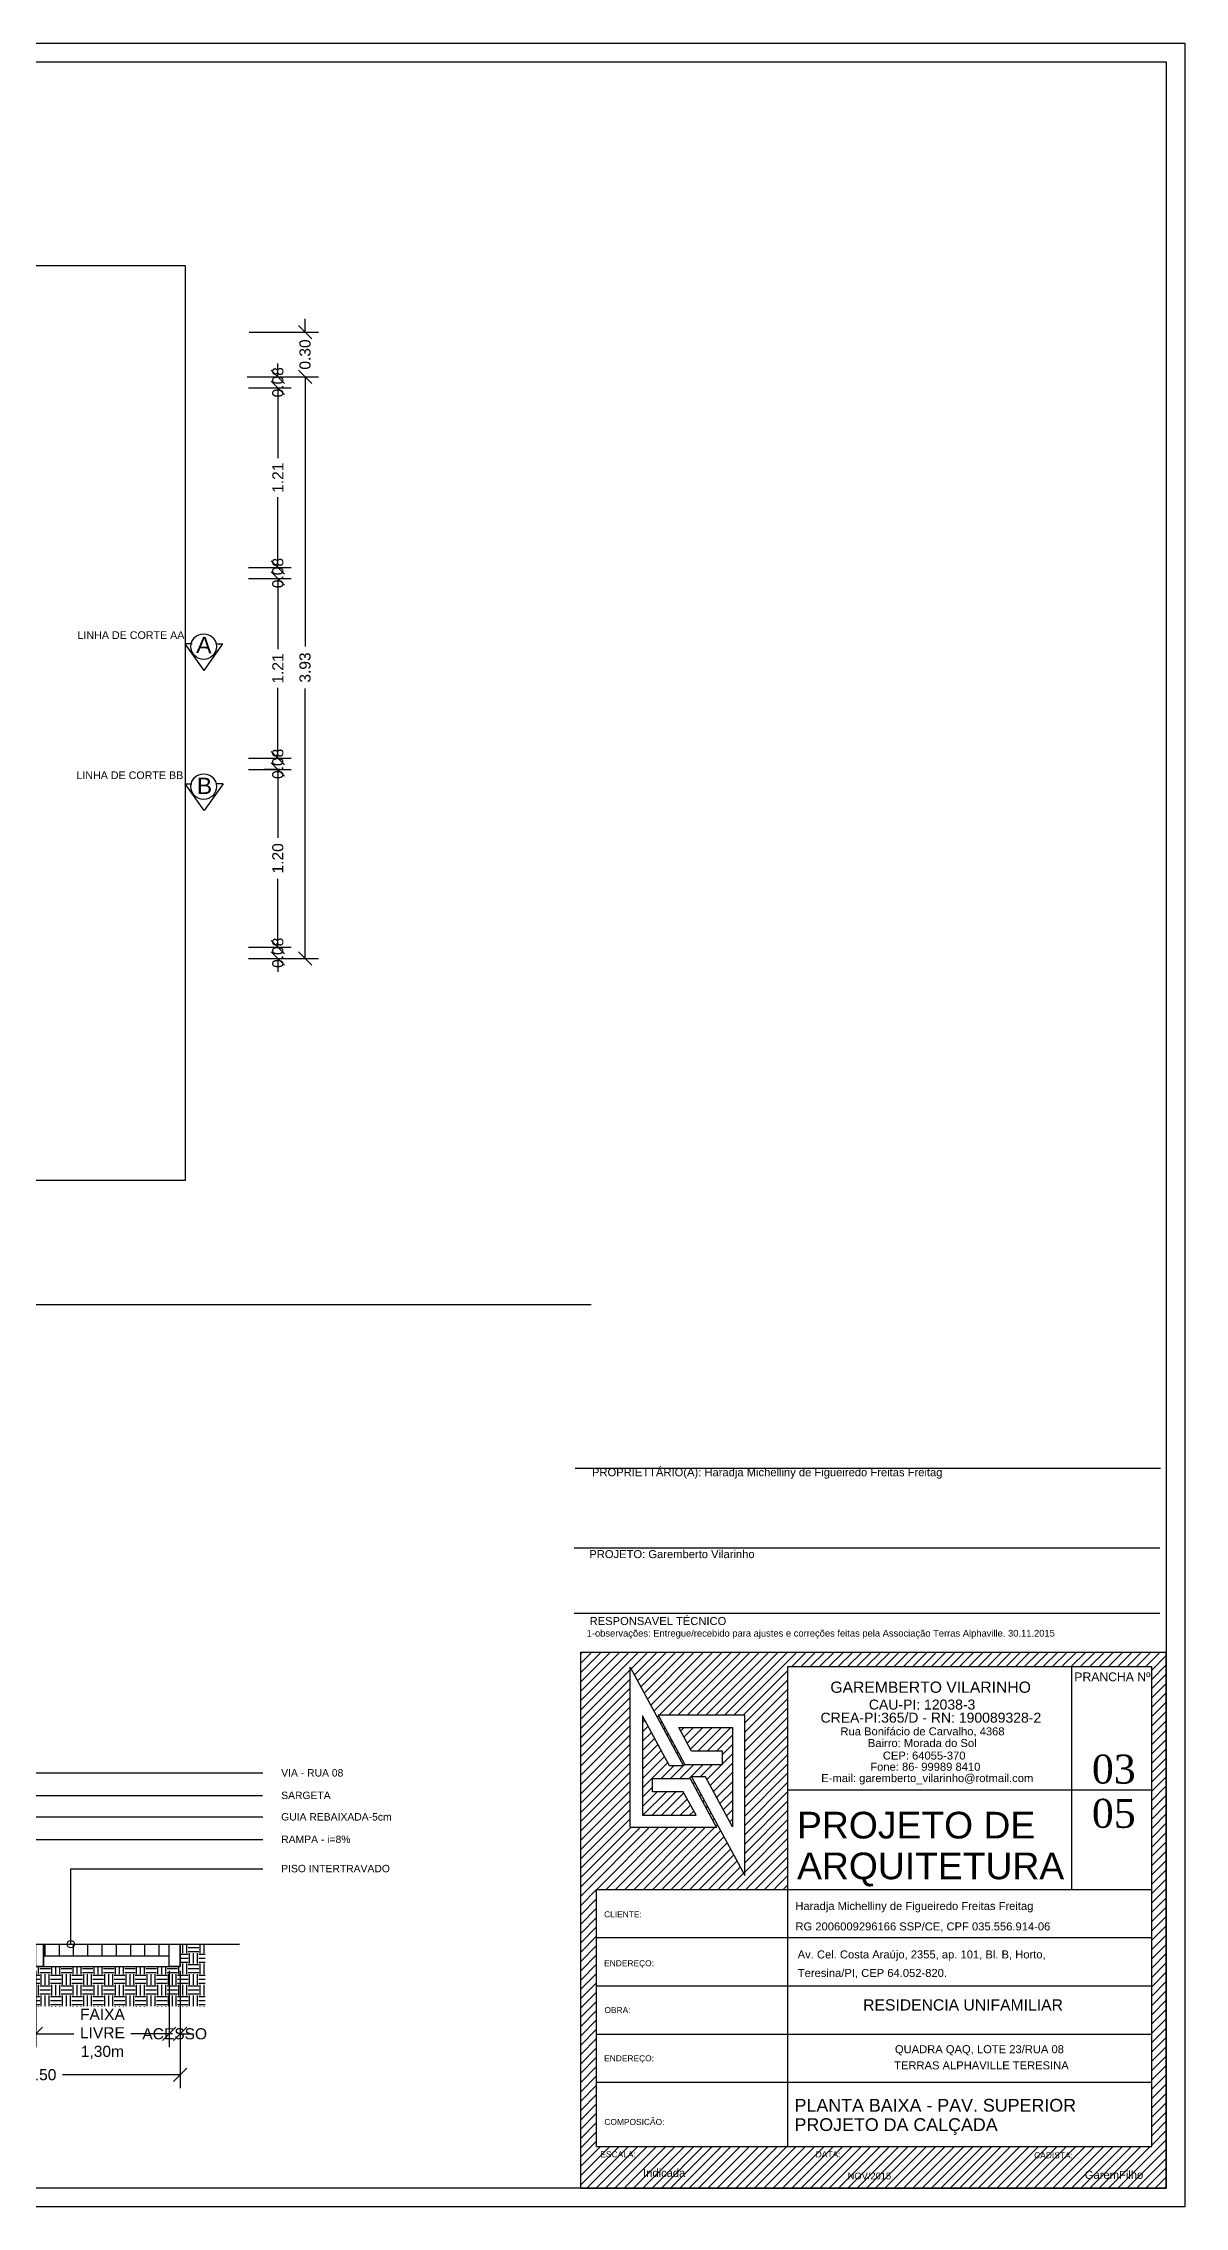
# Model space of a CAD drawing. Header units: millimetres. Extents: x 2182 to 2335, y 1488 to 1614.
# Drawn here: x 2208.06 to 2223.46, y 1491.65 to 1520.85 of the extents above; entities that cross this region are included whole.
import ezdxf
from ezdxf import colors
from ezdxf.entities.mleader import LeaderData, LeaderLine
from ezdxf.math import Vec2, Vec3

# ---------------------------------------------------------------- set-up
doc = ezdxf.new("R2010")
doc.units = ezdxf.units.MM
for name, color, linetype in [('14-PRANCHA', 7, 'Continuous'), ('contraventamentos', 7, 'Continuous'), ('default', 7, 'Continuous'), ('FACHADA', 7, 'Continuous'), ('TEXTOS', 7, 'Continuous')]:
    doc.layers.add(name, color=color, linetype=linetype)
doc.styles.add('Anotativo', font='arial.ttf')
doc.styles.add('Arial', font='arial.ttf')
doc.styles.add('Arial1', font='arial.ttf')
doc.styles.get("Standard").update_dxf_attribs({"font": 'arial.ttf'})
doc.styles.add('Swis721 Lt BT', font='swissl.ttf')
doc.styles.add('Times New Roman', font='times.ttf')
doc.dimstyles.new('1.50', dxfattribs={"dimtxt": 0.15, "dimasz": 0.18, "dimexe": 0.18, "dimexo": 0.0625, "dimgap": 0.09, "dimtad": 0, "dimlfac": 0.5, "dimzin": 0, "dimdsep": 46, "dimtxsty": 'Anotativo', "dimblk": 'ARCHTICK', "dimcen": 0.09, "dimclrd": 1, "dimclre": 7, "dimadec": 0, "dimazin": 0, "dimtfac": 1, "dimtix": 1, "dimtofl": 0, "dimtmove": 0, "dimatfit": 3, "dimfxl": 1, "dimtolj": 1, "dimtzin": 0, "dimarcsym": 0})

# ---------------------------------------------------------------- blocks, each defined once
blk = doc.blocks.new('_ArchTick')
at = {"layer": 'contraventamentos'}
blk.add_line((-0.5, -0.5), (0.5, 0.5), dxfattribs=at)
blk = doc.blocks.new('*D531')
at = {"color": 7, "linetype": 'Continuous', "lineweight": -2, "transparency": 16777216}
for p, q in [((2210.861, 1513.777), (2211.407, 1513.777)), ((2210.83, 1513.627), (2211.407, 1513.627))]:
    blk.add_line(p, q, dxfattribs=at)
at = {"color": 1, "linetype": 'Continuous', "lineweight": -2, "transparency": 16777216}
for p, q in [((2211.227, 1513.777), (2211.227, 1513.957)), ((2211.227, 1513.627), (2211.227, 1513.447))]:
    blk.add_line(p, q, dxfattribs=at)
at = {"layer": 'Defpoints', "color": 0, "linetype": 'Continuous', "transparency": 16777216}
for p in [(2210.799, 1513.777), (2210.768, 1513.627), (2211.227, 1513.627)]:
    blk.add_point(p, dxfattribs=at)
at = {"color": 1, "linetype": 'Continuous', "lineweight": -2, "transparency": 16777216, "xscale": 0.18, "yscale": 0.18, "zscale": 0.18}
for p, rotation in [((2211.227, 1513.777), 270), ((2211.227, 1513.627), 90)]:
    blk.add_blockref('_ArchTick', p, dxfattribs=dict(at, rotation=rotation))
at = {"color": 0, "linetype": 'Continuous', "transparency": 16777216, "insert": (2211.227, 1513.702), "char_height": 0.15, "attachment_point": 5, "rotation": 90, "style": 'Anotativo'}
blk.add_mtext('\\A1;0.08', dxfattribs=at)
blk = doc.blocks.new('*D534')
at = {"color": 1, "linetype": 'Continuous', "lineweight": -2, "transparency": 16777216}
for p, q in [((2211.227, 1516.352), (2211.227, 1516.532)), ((2211.227, 1516.202), (2211.227, 1516.022))]:
    blk.add_line(p, q, dxfattribs=at)
at = {"color": 7, "linetype": 'Continuous', "lineweight": -2, "transparency": 16777216}
for p, q in [((2210.83, 1516.352), (2211.407, 1516.352)), ((2210.83, 1516.202), (2211.407, 1516.202))]:
    blk.add_line(p, q, dxfattribs=at)
at = {"layer": 'Defpoints', "color": 0, "linetype": 'Continuous', "transparency": 16777216}
for p in [(2210.768, 1516.352), (2210.768, 1516.202), (2211.227, 1516.202)]:
    blk.add_point(p, dxfattribs=at)
at = {"color": 1, "linetype": 'Continuous', "lineweight": -2, "transparency": 16777216, "xscale": 0.18, "yscale": 0.18, "zscale": 0.18}
for p, rotation in [((2211.227, 1516.352), 270), ((2211.227, 1516.202), 90)]:
    blk.add_blockref('_ArchTick', p, dxfattribs=dict(at, rotation=rotation))
at = {"color": 0, "linetype": 'Continuous', "transparency": 16777216, "insert": (2211.227, 1516.277), "char_height": 0.15, "attachment_point": 5, "rotation": 90, "style": 'Anotativo'}
blk.add_mtext('\\A1;0.08', dxfattribs=at)
blk = doc.blocks.new('*D535')
at = {"color": 7, "linetype": 'Continuous', "lineweight": -2, "transparency": 16777216}
for p, q in [((2210.83, 1516.202), (2211.407, 1516.202)), ((2210.83, 1513.777), (2211.407, 1513.777))]:
    blk.add_line(p, q, dxfattribs=at)
at = {"color": 1, "linetype": 'Continuous', "lineweight": -2, "transparency": 16777216}
for p, q in [((2211.227, 1516.202), (2211.227, 1515.252)), ((2211.227, 1513.777), (2211.227, 1514.726))]:
    blk.add_line(p, q, dxfattribs=at)
at = {"layer": 'Defpoints', "color": 0, "linetype": 'Continuous', "transparency": 16777216}
for p in [(2210.768, 1516.202), (2210.768, 1513.777), (2211.227, 1513.777)]:
    blk.add_point(p, dxfattribs=at)
at = {"color": 1, "linetype": 'Continuous', "lineweight": -2, "transparency": 16777216, "xscale": 0.18, "yscale": 0.18, "zscale": 0.18}
for p, rotation in [((2211.227, 1516.202), 90), ((2211.227, 1513.777), 270)]:
    blk.add_blockref('_ArchTick', p, dxfattribs=dict(at, rotation=rotation))
at = {"color": 0, "linetype": 'Continuous', "transparency": 16777216, "insert": (2211.227, 1514.989), "char_height": 0.15, "attachment_point": 5, "rotation": 90, "style": 'Anotativo'}
blk.add_mtext('\\A1;1.21', dxfattribs=at)
blk = doc.blocks.new('*D536')
at = {"color": 7, "linetype": 'Continuous', "lineweight": -2, "transparency": 16777216}
for p, q in [((2210.83, 1511.052), (2211.407, 1511.052)), ((2210.83, 1508.652), (2211.407, 1508.652))]:
    blk.add_line(p, q, dxfattribs=at)
at = {"color": 1, "linetype": 'Continuous', "lineweight": -2, "transparency": 16777216}
for p, q in [((2211.227, 1511.052), (2211.227, 1510.129)), ((2211.227, 1508.652), (2211.227, 1509.574))]:
    blk.add_line(p, q, dxfattribs=at)
at = {"layer": 'Defpoints', "color": 0, "linetype": 'Continuous', "transparency": 16777216}
for p in [(2210.768, 1511.052), (2210.768, 1508.652), (2211.227, 1508.652)]:
    blk.add_point(p, dxfattribs=at)
at = {"color": 1, "linetype": 'Continuous', "lineweight": -2, "transparency": 16777216, "xscale": 0.18, "yscale": 0.18, "zscale": 0.18}
for p, rotation in [((2211.227, 1511.052), 90), ((2211.227, 1508.652), 270)]:
    blk.add_blockref('_ArchTick', p, dxfattribs=dict(at, rotation=rotation))
at = {"color": 0, "linetype": 'Continuous', "transparency": 16777216, "insert": (2211.227, 1509.852), "char_height": 0.15, "attachment_point": 5, "rotation": 90, "style": 'Anotativo'}
blk.add_mtext('\\A1;1.20', dxfattribs=at)
blk = doc.blocks.new('*D537')
at = {"color": 7, "linetype": 'Continuous', "lineweight": -2, "transparency": 16777216}
for p, q in [((2210.83, 1511.202), (2211.407, 1511.202)), ((2211.255, 1511.052), (2211.047, 1511.052))]:
    blk.add_line(p, q, dxfattribs=at)
at = {"color": 1, "linetype": 'Continuous', "lineweight": -2, "transparency": 16777216}
for p, q in [((2211.227, 1511.202), (2211.227, 1511.382)), ((2211.227, 1511.052), (2211.227, 1510.872))]:
    blk.add_line(p, q, dxfattribs=at)
at = {"layer": 'Defpoints', "color": 0, "linetype": 'Continuous', "transparency": 16777216}
for p in [(2210.768, 1511.202), (2211.227, 1511.052), (2211.317, 1511.052)]:
    blk.add_point(p, dxfattribs=at)
at = {"color": 1, "linetype": 'Continuous', "lineweight": -2, "transparency": 16777216, "xscale": 0.18, "yscale": 0.18, "zscale": 0.18}
for p, rotation in [((2211.227, 1511.202), 270), ((2211.227, 1511.052), 90)]:
    blk.add_blockref('_ArchTick', p, dxfattribs=dict(at, rotation=rotation))
at = {"color": 0, "linetype": 'Continuous', "transparency": 16777216, "insert": (2211.227, 1511.127), "char_height": 0.15, "attachment_point": 5, "rotation": 90, "style": 'Anotativo'}
blk.add_mtext('\\A1;0.08', dxfattribs=at)
blk = doc.blocks.new('*D538')
at = {"color": 7, "linetype": 'Continuous', "lineweight": -2, "transparency": 16777216}
for p, q in [((2210.861, 1513.627), (2211.407, 1513.627)), ((2210.83, 1511.202), (2211.407, 1511.202))]:
    blk.add_line(p, q, dxfattribs=at)
at = {"color": 1, "linetype": 'Continuous', "lineweight": -2, "transparency": 16777216}
for p, q in [((2211.227, 1513.627), (2211.227, 1512.677)), ((2211.227, 1511.202), (2211.227, 1512.151))]:
    blk.add_line(p, q, dxfattribs=at)
at = {"layer": 'Defpoints', "color": 0, "linetype": 'Continuous', "transparency": 16777216}
for p in [(2210.799, 1513.627), (2210.768, 1511.202), (2211.227, 1511.202)]:
    blk.add_point(p, dxfattribs=at)
at = {"color": 1, "linetype": 'Continuous', "lineweight": -2, "transparency": 16777216, "xscale": 0.18, "yscale": 0.18, "zscale": 0.18}
for p, rotation in [((2211.227, 1513.627), 90), ((2211.227, 1511.202), 270)]:
    blk.add_blockref('_ArchTick', p, dxfattribs=dict(at, rotation=rotation))
at = {"color": 0, "linetype": 'Continuous', "transparency": 16777216, "insert": (2211.227, 1512.414), "char_height": 0.15, "attachment_point": 5, "rotation": 90, "style": 'Anotativo'}
blk.add_mtext('\\A1;1.21', dxfattribs=at)
blk = doc.blocks.new('*D539')
at = {"color": 1, "linetype": 'Continuous', "lineweight": -2, "transparency": 16777216}
for p, q in [((2211.227, 1508.652), (2211.227, 1508.832)), ((2211.227, 1508.502), (2211.227, 1508.322))]:
    blk.add_line(p, q, dxfattribs=at)
at = {"color": 7, "linetype": 'Continuous', "lineweight": -2, "transparency": 16777216}
for p, q in [((2210.83, 1508.652), (2211.407, 1508.652)), ((2210.83, 1508.502), (2211.407, 1508.502))]:
    blk.add_line(p, q, dxfattribs=at)
at = {"layer": 'Defpoints', "color": 0, "linetype": 'Continuous', "transparency": 16777216}
for p in [(2210.768, 1508.652), (2210.768, 1508.502), (2211.227, 1508.502)]:
    blk.add_point(p, dxfattribs=at)
at = {"color": 1, "linetype": 'Continuous', "lineweight": -2, "transparency": 16777216, "xscale": 0.18, "yscale": 0.18, "zscale": 0.18}
for p, rotation in [((2211.227, 1508.652), 270), ((2211.227, 1508.502), 90)]:
    blk.add_blockref('_ArchTick', p, dxfattribs=dict(at, rotation=rotation))
at = {"color": 0, "linetype": 'Continuous', "transparency": 16777216, "insert": (2211.227, 1508.577), "char_height": 0.15, "attachment_point": 5, "rotation": 90, "style": 'Anotativo'}
blk.add_mtext('\\A1;0.08', dxfattribs=at)
blk = doc.blocks.new('*D540')
at = {"color": 7, "linetype": 'Continuous', "lineweight": -2, "transparency": 16777216}
for p, q in [((2210.83, 1516.352), (2211.774, 1516.352)), ((2210.83, 1508.502), (2211.774, 1508.502))]:
    blk.add_line(p, q, dxfattribs=at)
at = {"color": 1, "linetype": 'Continuous', "lineweight": -2, "transparency": 16777216}
for p, q in [((2211.594, 1516.352), (2211.594, 1512.711)), ((2211.594, 1508.502), (2211.594, 1512.142))]:
    blk.add_line(p, q, dxfattribs=at)
at = {"layer": 'Defpoints', "color": 0, "linetype": 'Continuous', "transparency": 16777216}
for p in [(2210.768, 1516.352), (2210.768, 1508.502), (2211.594, 1508.502)]:
    blk.add_point(p, dxfattribs=at)
at = {"color": 1, "linetype": 'Continuous', "lineweight": -2, "transparency": 16777216, "xscale": 0.18, "yscale": 0.18, "zscale": 0.18}
for p, rotation in [((2211.594, 1516.352), 90), ((2211.594, 1508.502), 270)]:
    blk.add_blockref('_ArchTick', p, dxfattribs=dict(at, rotation=rotation))
at = {"color": 0, "linetype": 'Continuous', "transparency": 16777216, "insert": (2211.594, 1512.427), "char_height": 0.15, "attachment_point": 5, "rotation": 90, "style": 'Anotativo'}
blk.add_mtext('\\A1;3.93', dxfattribs=at)
blk = doc.blocks.new('_Origin')
at = {"color": 0, "linetype": 'ByBlock', "lineweight": -2}
blk.add_line((0, 0), (-1, 0), dxfattribs=at)
blk.add_circle((0, 0), 0.5, dxfattribs=at)
blk = doc.blocks.new('*D553')
at = {"color": 7, "linetype": 'Continuous', "lineweight": -2, "transparency": 16777216}
for p, q in [((2207.96, 1494.835), (2207.96, 1493.806)), ((2209.76, 1494.835), (2209.76, 1493.806))]:
    blk.add_line(p, q, dxfattribs=at)
at = {"color": 1, "linetype": 'Continuous', "lineweight": -2, "transparency": 16777216}
for p, q in [((2207.96, 1493.986), (2208.475, 1493.986)), ((2209.76, 1493.986), (2209.244, 1493.986))]:
    blk.add_line(p, q, dxfattribs=at)
at = {"layer": 'Defpoints', "color": 0, "linetype": 'Continuous', "transparency": 16777216}
for p in [(2207.96, 1494.897), (2209.76, 1494.897), (2209.76, 1493.986)]:
    blk.add_point(p, dxfattribs=at)
at = {"color": 1, "linetype": 'Continuous', "lineweight": -2, "transparency": 16777216, "xscale": 0.18, "yscale": 0.18, "zscale": 0.18, "rotation": 180}
blk.add_blockref('_ArchTick', (2207.96, 1493.986), dxfattribs=at)
at = {"color": 1, "linetype": 'Continuous', "lineweight": -2, "transparency": 16777216, "xscale": 0.18, "yscale": 0.18, "zscale": 0.18}
blk.add_blockref('_ArchTick', (2209.76, 1493.986), dxfattribs=at)
at = {"color": 0, "linetype": 'Continuous', "transparency": 16777216, "insert": (2208.86, 1493.986), "char_height": 0.15, "attachment_point": 5, "style": 'Anotativo'}
blk.add_mtext('\\A1;FAIXA\\PLIVRE\\P1,30m', dxfattribs=at)
blk = doc.blocks.new('*D554')
at = {"color": 7, "linetype": 'Continuous', "lineweight": -2, "transparency": 16777216}
for p, q in [((2209.76, 1494.835), (2209.76, 1493.806)), ((2209.91, 1494.835), (2209.91, 1493.806))]:
    blk.add_line(p, q, dxfattribs=at)
at = {"color": 1, "linetype": 'Continuous', "lineweight": -2, "transparency": 16777216}
for p, q in [((2209.76, 1493.986), (2209.58, 1493.986)), ((2209.91, 1493.986), (2210.09, 1493.986))]:
    blk.add_line(p, q, dxfattribs=at)
at = {"layer": 'Defpoints', "color": 0, "linetype": 'Continuous', "transparency": 16777216}
for p in [(2209.76, 1494.897), (2209.91, 1494.897), (2209.91, 1493.986)]:
    blk.add_point(p, dxfattribs=at)
at = {"color": 1, "linetype": 'Continuous', "lineweight": -2, "transparency": 16777216, "xscale": 0.18, "yscale": 0.18, "zscale": 0.18}
blk.add_blockref('_ArchTick', (2209.76, 1493.986), dxfattribs=at)
at = {"color": 1, "linetype": 'Continuous', "lineweight": -2, "transparency": 16777216, "xscale": 0.18, "yscale": 0.18, "zscale": 0.18, "rotation": 180}
blk.add_blockref('_ArchTick', (2209.91, 1493.986), dxfattribs=at)
at = {"color": 0, "linetype": 'Continuous', "transparency": 16777216, "insert": (2209.835, 1493.986), "char_height": 0.15, "attachment_point": 5, "style": 'Anotativo'}
blk.add_mtext('\\A1;ACESSO', dxfattribs=at)
blk = doc.blocks.new('*D555')
at = {"color": 7, "linetype": 'Continuous', "lineweight": -2, "transparency": 16777216}
for p, q in [((2209.91, 1494.835), (2209.91, 1493.254)), ((2206.16, 1494.735), (2206.16, 1493.254))]:
    blk.add_line(p, q, dxfattribs=at)
at = {"color": 1, "linetype": 'Continuous', "lineweight": -2, "transparency": 16777216}
for p, q in [((2206.16, 1493.434), (2207.749, 1493.434)), ((2209.91, 1493.434), (2208.32, 1493.434))]:
    blk.add_line(p, q, dxfattribs=at)
at = {"layer": 'Defpoints', "color": 0, "linetype": 'Continuous', "transparency": 16777216}
for p in [(2206.16, 1494.797), (2209.91, 1494.897), (2209.91, 1493.434)]:
    blk.add_point(p, dxfattribs=at)
at = {"color": 1, "linetype": 'Continuous', "lineweight": -2, "transparency": 16777216, "xscale": 0.18, "yscale": 0.18, "zscale": 0.18, "rotation": 180}
blk.add_blockref('_ArchTick', (2206.16, 1493.434), dxfattribs=at)
at = {"color": 1, "linetype": 'Continuous', "lineweight": -2, "transparency": 16777216, "xscale": 0.18, "yscale": 0.18, "zscale": 0.18}
blk.add_blockref('_ArchTick', (2209.91, 1493.434), dxfattribs=at)
at = {"color": 0, "linetype": 'Continuous', "transparency": 16777216, "insert": (2208.035, 1493.434), "char_height": 0.15, "attachment_point": 5, "style": 'Anotativo'}
blk.add_mtext('\\A1;2.50', dxfattribs=at)
blk = doc.blocks.new('*D628')
at = {"color": 7, "linetype": 'Continuous', "lineweight": -2, "transparency": 16777216}
for p, q in [((2210.842, 1516.952), (2211.774, 1516.952)), ((2210.812, 1516.352), (2211.774, 1516.352))]:
    blk.add_line(p, q, dxfattribs=at)
at = {"color": 1, "linetype": 'Continuous', "lineweight": -2, "transparency": 16777216}
for p, q in [((2211.594, 1516.952), (2211.594, 1517.132)), ((2211.594, 1516.352), (2211.594, 1516.172))]:
    blk.add_line(p, q, dxfattribs=at)
at = {"layer": 'Defpoints', "color": 0, "linetype": 'Continuous', "transparency": 16777216}
for p in [(2210.78, 1516.952), (2211.594, 1516.952), (2210.749, 1516.352)]:
    blk.add_point(p, dxfattribs=at)
at = {"color": 1, "linetype": 'Continuous', "lineweight": -2, "transparency": 16777216, "xscale": 0.18, "yscale": 0.18, "zscale": 0.18}
for p, rotation in [((2211.594, 1516.952), 270), ((2211.594, 1516.352), 90)]:
    blk.add_blockref('_ArchTick', p, dxfattribs=dict(at, rotation=rotation))
at = {"color": 0, "linetype": 'Continuous', "transparency": 16777216, "insert": (2211.594, 1516.652), "char_height": 0.15, "attachment_point": 5, "rotation": 90, "style": 'Anotativo'}
blk.add_mtext('\\A1;0.30', dxfattribs=at)

msp = doc.modelspace()

# ---------------------------------------------------------------- hatches: boundary and pattern name
at = {"linetype": 'Continuous'}
h = msp.add_hatch(dxfattribs=at)
h.set_pattern_fill('ANSI31', color=251, scale=0.028)
h.set_pattern_definition([(45, (1381.77372, 899.7969), (-0.062861793, 0.062861793), [])])
h.paths.add_polyline_path([(2223.212, 1499.137), (2215.313, 1499.137), (2215.313, 1491.903), (2223.212, 1491.903)])
h.paths.add_polyline_path([(2215.981, 1498.935), (2216.698, 1497.603), (2216.51, 1497.603), (2216.147, 1498.277), (2216.147, 1496.936), (2216.869, 1496.936), (2216.697, 1497.254), (2216.28, 1497.254), (2216.28, 1497.434), (2216.789, 1497.434), (2217.146, 1496.77), (2215.981, 1496.77)], flags=16)
h.paths.add_polyline_path([(2216.36, 1498.287), (2217.525, 1498.287), (2217.525, 1496.122), (2216.809, 1497.454), (2216.997, 1497.454), (2217.359, 1496.78), (2217.359, 1498.122), (2216.638, 1498.122), (2216.809, 1497.803), (2217.226, 1497.803), (2217.226, 1497.623), (2216.717, 1497.623)], flags=16)
h.paths.add_polyline_path([(2218.107, 1498.942), (2223.017, 1498.942), (2223.017, 1495.935), (2223.017, 1492.465), (2215.528, 1492.465), (2215.528, 1495.935), (2218.107, 1495.935)], flags=16)
h.paths.add_polyline_path([(2218.143, 1492.971), (2220.974, 1492.971), (2220.974, 1493.36), (2218.143, 1493.36)], flags=8)
h.paths.add_polyline_path([(2219.512, 1493.476), (2220.985, 1493.476), (2220.985, 1493.646), (2219.512, 1493.646)], flags=8)
h.paths.add_polyline_path([(2219.519, 1493.671), (2221.192, 1493.671), (2221.192, 1493.868), (2219.519, 1493.868)], flags=8)
h.paths.add_polyline_path([(2218.17, 1495.599), (2221.436, 1495.599), (2221.436, 1495.822), (2218.17, 1495.822)], flags=8)
h.paths.add_polyline_path([(2218.212, 1494.693), (2220.279, 1494.693), (2220.279, 1494.915), (2218.212, 1494.915)], flags=8)
h.paths.add_polyline_path([(2219.159, 1497.826), (2220.64, 1497.826), (2220.64, 1497.997), (2219.159, 1497.997)], flags=8)
h.paths.add_polyline_path([(2218.137, 1492.439), (2222.88, 1492.439), (2222.88, 1492.828), (2218.137, 1492.828)], flags=24)
h.paths.add_polyline_path([(2219.361, 1497.657), (2220.476, 1497.657), (2220.476, 1497.828), (2219.361, 1497.828)], flags=8)
h.paths.add_polyline_path([(2218.213, 1494.943), (2221.613, 1494.943), (2221.613, 1495.166), (2218.213, 1495.166)], flags=8)
h.paths.add_polyline_path([(2218.783, 1497.961), (2220.977, 1497.961), (2220.977, 1498.163), (2218.783, 1498.163)], flags=8)
h.paths.add_polyline_path([(2218.171, 1495.321), (2221.664, 1495.321), (2221.664, 1495.544), (2218.171, 1495.544)], flags=8)
h.paths.add_polyline_path([(2219.192, 1497.506), (2220.669, 1497.506), (2220.669, 1497.672), (2219.192, 1497.672)], flags=8)
h.paths.add_polyline_path([(2215.607, 1492.731), (2216.468, 1492.731), (2216.468, 1492.881), (2215.607, 1492.881)], flags=8)
h.paths.add_polyline_path([(2218.171, 1492.766), (2222.56, 1492.766), (2222.56, 1493.094), (2218.171, 1493.094)], flags=8)
h.paths.add_polyline_path([(2215.612, 1494.244), (2216.006, 1494.244), (2216.006, 1494.37), (2215.612, 1494.37)], flags=8)
h.paths.add_polyline_path([(2222.111, 1496.661), (2222.887, 1496.661), (2222.887, 1497.257), (2222.111, 1497.257)], flags=8)
h.paths.add_polyline_path([(2216.127, 1492.026), (2216.752, 1492.026), (2216.752, 1492.19), (2216.127, 1492.19)], flags=24)
h.paths.add_polyline_path([(2215.607, 1495.537), (2216.158, 1495.537), (2216.158, 1495.662), (2215.607, 1495.662)], flags=8)
h.paths.add_polyline_path([(2218.891, 1491.998), (2219.574, 1491.998), (2219.574, 1492.138), (2218.891, 1492.138)], flags=24)
h.paths.add_polyline_path([(2218.226, 1494.041), (2222.253, 1494.041), (2222.253, 1494.403), (2218.226, 1494.403)], flags=8)
h.paths.add_polyline_path([(2215.557, 1492.298), (2216.077, 1492.298), (2216.077, 1492.424), (2215.557, 1492.424)], flags=24)
h.paths.add_polyline_path([(2221.41, 1492.285), (2221.974, 1492.285), (2221.974, 1492.411), (2221.41, 1492.411)], flags=24)
h.paths.add_polyline_path([(2222.086, 1491.999), (2222.93, 1491.999), (2222.93, 1492.167), (2222.086, 1492.167)], flags=24)
h.paths.add_polyline_path([(2221.943, 1498.714), (2223.032, 1498.714), (2223.032, 1498.896), (2221.943, 1498.896)], flags=24)
h.paths.add_polyline_path([(2218.133, 1495.947), (2221.936, 1495.947), (2221.936, 1496.538), (2218.133, 1496.538)], flags=8)
h.paths.add_polyline_path([(2219.165, 1498.324), (2220.598, 1498.324), (2220.598, 1498.537), (2219.165, 1498.537)], flags=8)
h.paths.add_polyline_path([(2218.139, 1496.524), (2221.539, 1496.524), (2221.539, 1497.082), (2218.139, 1497.082)], flags=8)
h.paths.add_polyline_path([(2218.522, 1497.313), (2221.364, 1497.313), (2221.364, 1497.528), (2218.522, 1497.528)], flags=8)
h.paths.add_polyline_path([(2218.51, 1498.131), (2221.407, 1498.131), (2221.407, 1498.363), (2218.51, 1498.363)], flags=8)
h.paths.add_polyline_path([(2218.641, 1498.547), (2221.426, 1498.547), (2221.426, 1498.782), (2218.641, 1498.782)], flags=8)
h.paths.add_polyline_path([(2215.603, 1493.566), (2216.329, 1493.566), (2216.329, 1493.725), (2215.603, 1493.725)], flags=8)
h.paths.add_polyline_path([(2215.603, 1494.85), (2216.329, 1494.85), (2216.329, 1495.008), (2215.603, 1495.008)], flags=8)
h.paths.add_polyline_path([(2222.111, 1497.258), (2222.887, 1497.258), (2222.887, 1497.853), (2222.111, 1497.853)], flags=8)
h.paths.add_polyline_path([(2218.462, 1492.3), (2218.836, 1492.3), (2218.836, 1492.421), (2218.462, 1492.421)], flags=24)
h = msp.add_hatch(dxfattribs=at)
h.set_pattern_fill('EARTH', color=8, scale=0.0225, angle=90)
h.set_pattern_definition([(90, (-128.86384, -246.57011), (-0.142875, 0.142875), [0.142875, -0.142875]), (90, (-128.91742, -246.57011), (-0.142875, 0.142875), [0.142875, -0.142875]), (90, (-128.971, -246.57011), (-0.142875, 0.142875), [0.142875, -0.142875]), (180, (-128.98886, -246.55225), (-0.142875, -0.142875), [0.142875, -0.142875]), (180, (-128.98886, -246.49868), (-0.142875, -0.142875), [0.142875, -0.142875]), (180, (-128.98886, -246.4451), (-0.142875, -0.142875), [0.142875, -0.142875])])
edge = h.paths.add_edge_path()
edge.add_line((2210.244, 1494.353), (2210.244, 1495.197))
edge.add_line((2210.244, 1495.197), (2209.91, 1495.197))
edge.add_line((2209.91, 1495.197), (2209.91, 1494.897))
edge.add_line((2209.91, 1494.897), (2209.76, 1494.897))
edge.add_line((2209.76, 1494.897), (2206.385, 1494.897))
edge.add_line((2206.385, 1494.897), (2206.385, 1494.797))
edge.add_line((2206.385, 1494.797), (2206.16, 1494.797))
edge.add_line((2206.16, 1494.797), (2206.16, 1494.897))
edge.add_arc((2204.542, 1486.9), 8.16, 78.5636, 89.7991)
edge.add_line((2204.57, 1495.059), (2204.58, 1494.353))
edge.add_line((2204.58, 1494.353), (2210.244, 1494.353))
h = msp.add_hatch(dxfattribs=at)
h.set_pattern_fill('ACAD_ISO04W100', scale=0.0385, angle=90)
h.set_pattern_definition([(90, (-128.86384, -246.57011), (-0.1925, 0), [0.924, -0.1155, 0.01925, -0.1155])])
h.paths.add_polyline_path([(2209.76, 1495.037), (2209.76, 1495.197), (2208.065, 1495.197), (2208.065, 1495.037)])

# ---------------------------------------------------------------- linework, layer by layer
at = {"color": 7, "linetype": 'Continuous'}
for p, q in [((2184.978, 1517.852), (2209.978, 1517.852)), ((2209.978, 1517.852), (2209.978, 1505.502)), ((2209.978, 1505.502), (2184.978, 1505.502)), ((2183.012, 1503.829), (2215.453, 1503.829))]:
    msp.add_line(p, q, dxfattribs=at)
at = {"color": 1, "linetype": 'Continuous'}
for p, q in [((2206.16, 1495.197), (2210.709, 1495.197)), ((2208.065, 1495.037), (2209.76, 1495.037))]:
    msp.add_line(p, q, dxfattribs=at)
at = {"color": 3, "linetype": 'Continuous'}
for p, q in [((2208.065, 1494.897), (2208.065, 1495.197)), ((2209.76, 1494.897), (2209.76, 1495.197)), ((2209.91, 1494.897), (2209.91, 1495.197))]:
    msp.add_line(p, q, dxfattribs=at)
at = {"color": 4, "linetype": 'Continuous'}
msp.add_line((2206.385, 1494.897), (2209.91, 1494.897), dxfattribs=at)
at = {"color": 6, "linetype": 'Continuous'}
for points in [[(2182.062, 1520.853), (2223.462, 1520.853), (2223.462, 1491.653), (2182.062, 1491.653)], [(2182.312, 1520.603), (2223.212, 1520.603), (2223.212, 1491.903), (2182.312, 1491.903)]]:
    msp.add_lwpolyline(points, close=True, dxfattribs=at)
at = {"color": 4, "linetype": 'Continuous'}
for points in [[(2208.065, 1494.897), (2207.96, 1494.897), (2207.96, 1495.197), (2208.065, 1495.197)], [(2209.91, 1494.897), (2209.76, 1494.897), (2209.76, 1495.197), (2209.91, 1495.197)]]:
    msp.add_lwpolyline(points, close=True, dxfattribs=at)
at = {"layer": 'default'}
for p, q in [((2210.231, 1512.386), (2209.978, 1512.746)), ((2210.07, 1512.746), (2209.978, 1512.746)), ((2210.231, 1512.386), (2210.483, 1512.746)), ((2210.391, 1512.746), (2210.483, 1512.746)), ((2209.974, 1510.856), (2210.066, 1510.856)), ((2210.231, 1510.496), (2209.978, 1510.856)), ((2210.488, 1510.856), (2210.231, 1510.496)), ((2210.488, 1510.856), (2210.396, 1510.856)), ((2218.107, 1498.942), (2223.017, 1498.942)), ((2218.107, 1492.465), (2218.107, 1498.942)), ((2221.939, 1495.935), (2221.939, 1498.942)), ((2223.017, 1495.935), (2223.017, 1498.942)), ((2218.107, 1497.281), (2223.017, 1497.281)), ((2215.528, 1492.465), (2215.528, 1495.935)), ((2215.528, 1495.935), (2223.017, 1495.935)), ((2223.017, 1492.465), (2223.017, 1495.935)), ((2215.528, 1495.285), (2223.017, 1495.285)), ((2215.528, 1494.634), (2223.017, 1494.634)), ((2215.528, 1493.983), (2223.017, 1493.983)), ((2215.528, 1493.332), (2223.017, 1493.332)), ((2215.528, 1492.465), (2223.017, 1492.465))]:
    msp.add_line(p, q, dxfattribs=at)
at = {"layer": 'default', "color": 1}
for p, q in [((2215.236, 1501.62), (2223.135, 1501.62)), ((2215.226, 1500.547), (2223.125, 1500.547)), ((2215.226, 1499.664), (2223.125, 1499.664)), ((2215.313, 1491.903), (2215.313, 1499.137)), ((2215.313, 1499.137), (2223.212, 1499.137)), ((2223.212, 1491.903), (2223.212, 1499.137)), ((2217.525, 1498.287), (2216.36, 1498.287)), ((2216.36, 1498.287), (2216.717, 1497.623)), ((2217.525, 1496.122), (2217.525, 1498.287)), ((2216.809, 1497.803), (2216.638, 1498.122)), ((2216.638, 1498.122), (2217.359, 1498.122)), ((2217.359, 1498.122), (2217.359, 1496.78)), ((2217.226, 1497.803), (2216.809, 1497.803)), ((2217.226, 1497.623), (2217.226, 1497.803)), ((2216.717, 1497.623), (2217.226, 1497.623)), ((2216.997, 1497.454), (2216.809, 1497.454)), ((2216.809, 1497.454), (2217.525, 1496.122)), ((2217.359, 1496.78), (2216.997, 1497.454)), ((2215.313, 1491.903), (2223.212, 1491.903))]:
    msp.add_line(p, q, dxfattribs=at)
at = {"layer": 'default', "color": 6}
for p, q in [((2215.981, 1498.935), (2216.698, 1497.603)), ((2215.981, 1496.77), (2215.981, 1498.935)), ((2216.147, 1498.277), (2216.147, 1496.936)), ((2216.51, 1497.603), (2216.147, 1498.277)), ((2216.28, 1497.434), (2216.789, 1497.434)), ((2216.28, 1497.254), (2216.28, 1497.434)), ((2216.698, 1497.603), (2216.51, 1497.603)), ((2216.789, 1497.434), (2217.146, 1496.77)), ((2216.697, 1497.254), (2216.28, 1497.254)), ((2216.869, 1496.936), (2216.697, 1497.254)), ((2216.147, 1496.936), (2216.869, 1496.936)), ((2217.146, 1496.77), (2215.981, 1496.77))]:
    msp.add_line(p, q, dxfattribs=at)
at = {"layer": 'default', "color": 5}
for centre in [(2210.226, 1512.71), (2210.226, 1510.82)]:
    msp.add_circle(centre, 0.173, dxfattribs=at)

# ---------------------------------------------------------------- texts
at = {"color": 3, "linetype": 'Continuous', "char_height": 0.108, "attachment_point": 1}
for s, insert, width in [('PROPRIETTÁRIO(A): Haradja Michelliny de Figueiredo Freitas Freitag', (2215.465, 1501.62), 7.67028), ('PROJETO: Garemberto Vilarinho', (2215.429, 1500.515), 3.34901), ('RESPONSAVEL TÉCNICO', (2215.433, 1499.612), 3.34901), ('Haradja Michelliny de Figueiredo Freitas Freitag', (2218.209, 1495.766), 3.34901), ('RG 2006009296166 SSP/CE, CPF 035.556.914-06', (2218.21, 1495.49), 3.59121), ('Av. Cel. Costa Araújo, 2355, ap. 101, Bl. B, Horto,', (2218.24, 1495.112), 5.63388), ('Teresina/PI, CEP 64.052-820.', (2218.242, 1494.862), 5.63388)]:
    msp.add_mtext(s, dxfattribs=dict(at, insert=insert, width=width))
at = {"layer": '14-PRANCHA', "color": 3, "style": 'Arial'}
for s, height, p in [('1-observações: Entregue/recebido para ajustes e correções feitas pela Associação Terras Alphaville. 30.11.2015', 0.090392, (2215.393, 1499.348)), ('PLANTA BAIXA - PAV. SUPERIOR', 0.17227, (2218.198, 1492.936)), ('PROJETO DA CALÇADA', 0.17227, (2218.197, 1492.675)), ('Indicada', 0.108, (2216.154, 1492.055)), ('GaremFilho', 0.108, (2222.114, 1492.029)), ('NOV/2015', 0.09, (2218.914, 1492.023))]:
    msp.add_text(s, height=height, dxfattribs=at).set_placement(p)
at = {"layer": '14-PRANCHA', "color": 2, "style": 'Arial'}
for s, height, p in [('PRANCHA Nº', 0.1176, (2221.973, 1498.746)), ('CLIENTE:', 0.081, (2215.628, 1495.559)), ('ENDEREÇO:', 0.081, (2215.629, 1494.899)), ('OBRA:', 0.081, (2215.633, 1494.267)), ('ENDEREÇO:', 0.081, (2215.629, 1493.616)), ('COMPOSICÃO:', 0.081, (2215.632, 1492.757)), ('ESCALA:', 0.081, (2215.578, 1492.32)), ('DATA:', 0.081, (2218.483, 1492.32)), ('CADISTA:', 0.081, (2221.431, 1492.307))]:
    msp.add_text(s, height=height, dxfattribs=at).set_placement(p)
at = {"layer": 'default', "color": 4, "style": 'Arial1'}
for s, p in [('LINHA DE CORTE AA', (2208.524, 1512.813)), ('LINHA DE CORTE BB', (2208.509, 1510.922))]:
    msp.add_text(s, height=0.1032, dxfattribs=at).set_placement(p)
at = {"layer": 'default', "color": 5, "style": 'Arial'}
for s, rotation, p in [('A', 357.5933, (2210.124, 1512.625)), ('B', 359.912, (2210.134, 1510.72))]:
    msp.add_text(s, height=0.221, rotation=rotation, dxfattribs=at).set_placement(p)
at = {"layer": 'FACHADA', "color": 5, "style": 'Arial'}
for s, p in [('PROJETO DE', (2218.232, 1496.623)), ('ARQUITETURA', (2218.232, 1496.073))]:
    msp.add_text(s, height=0.36, dxfattribs=at).set_placement(p)
at = {"layer": 'TEXTOS', "color": 3}
for s, height, style, p in [('GAREMBERTO VILARINHO', 0.15156, 'Arial', (2218.681, 1498.589)), ('03', 0.3909, 'Times New Roman', (2222.21, 1497.364)), ('05', 0.3909, 'Times New Roman', (2222.21, 1496.767)), ('RESIDENCIA UNIFAMILIAR', 0.15165, 'Swis721 Lt BT', (2219.123, 1494.301))]:
    msp.add_text(s, height=height, dxfattribs=dict(at, style=style)).set_placement(p)
at = {"layer": 'TEXTOS', "color": 2, "style": 'Swis721 Lt BT'}
for s, height, p in [('CREA-PI:365/D - RN: 190089328-2', 0.135, (2218.549, 1498.186)), ('CAU-PI: 12038-3', 0.135, (2219.201, 1498.363)), ('Rua Bonifácio de Carvalho, 4368', 0.108, (2218.817, 1498.015)), ('Bairro: Morada do Sol', 0.108, (2219.187, 1497.857)), ('CEP: 64055-370', 0.108, (2219.389, 1497.688)), ('TERRAS ALPHAVILLE TERESINA', 0.108, (2219.541, 1493.507)), ('QUADRA QAQ, LOTE 23/RUA 08', 0.108, (2219.552, 1493.725))]:
    msp.add_text(s, height=height, dxfattribs=at).set_placement(p)
at = {"layer": 'TEXTOS', "color": 4, "style": 'Swis721 Lt BT'}
for s, p in [('E-mail: garemberto_vilarinho@rotmail.com', (2218.558, 1497.384)), ('Fone: 86- 99989 8410', (2219.22, 1497.537))]:
    msp.add_text(s, height=0.108, dxfattribs=at).set_placement(p)

# ---------------------------------------------------------------- dimensions: what is measured, and where the dimension line sits
at = {"color": 3, "linetype": 'Continuous'}
for base, p1, p2, picture, middle in [((2211.594, 1516.952), (2210.749, 1516.352), (2210.78, 1516.952), '*D628', (2211.594, 1516.652)), ((2211.227458102, 1516.201673068), (2210.767683314, 1516.351673068), (2210.767683314, 1516.201673068), '*D534', (2211.227458102, 1516.276673068)), ((2211.593538228, 1508.501673068), (2210.767683314, 1516.351673068), (2210.767683314, 1508.501673068), '*D540', (2211.593538228, 1512.426673068)), ((2211.227, 1513.777), (2210.768, 1516.202), (2210.768, 1513.777), '*D535', (2211.227, 1514.989)), ((2211.227458102, 1513.626673068), (2210.798933314, 1513.776673068), (2210.767683314, 1513.626673068), '*D531', (2211.227458102, 1513.701673068)), ((2211.227, 1511.202), (2210.799, 1513.627), (2210.768, 1511.202), '*D538', (2211.227, 1512.414)), ((2211.227458102, 1511.051673068), (2210.767683314, 1511.201673068), (2211.317458102, 1511.051673068), '*D537', (2211.227458102, 1511.126673068)), ((2211.227, 1508.652), (2210.768, 1511.052), (2210.768, 1508.652), '*D536', (2211.227, 1509.852))]:
    dim = msp.add_linear_dim(base=base, p1=p1, p2=p2, angle=90, dimstyle='1.50', dxfattribs=at)
    dim.commit()
    dim.dimension.update_dxf_attribs({"geometry": picture, "text_midpoint": middle})
at = {"color": 7, "linetype": 'Continuous'}
dim = msp.add_linear_dim(base=(2211.227458102, 1508.501673068), p1=(2210.767683314, 1508.651673068), p2=(2210.767683314, 1508.501673068), angle=90, dimstyle='1.50', dxfattribs=at)
dim.commit()
dim.dimension.update_dxf_attribs({"geometry": '*D539', "text_midpoint": (2211.227458102, 1508.576673068)})
at = {"color": 2, "linetype": 'Continuous'}
for base, p1, p2, text, picture, middle in [((2209.91, 1493.434), (2206.16, 1494.797), (2209.91, 1494.897), '2.50', '*D555', (2208.035, 1493.434)), ((2209.76, 1493.986), (2207.96, 1494.897), (2209.76, 1494.897), 'FAIXA\\PLIVRE\\P1,30m', '*D553', (2208.86, 1493.986)), ((2209.91, 1493.986), (2209.76, 1494.897), (2209.91, 1494.897), 'ACESSO', '*D554', (2209.835, 1493.986))]:
    dim = msp.add_linear_dim(base=base, p1=p1, p2=p2, text=text, dimstyle='1.50', dxfattribs=at)
    dim.commit()
    dim.dimension.update_dxf_attribs({"geometry": picture, "text_midpoint": middle})

# ---------------------------------------------------------------- leaders
at = {"color": 8, "linetype": 'Continuous'}
ml = msp.add_multileader_mtext('Standard', dxfattribs=at)
ml.set_content('VIA - RUA 08', color=1)
ml.set_leader_properties()
ml.set_arrow_properties(name='ORIGIN')
ml.build(insert=Vec2(0, 0))
ml.multileader.update_dxf_attribs({"text_left_attachment_type": 2, "dogleg_length": 18.862, "arrow_head_size": 0.1})
ctx = ml.context
ctx.base_point, ctx.char_height, ctx.arrow_head_size, ctx.landing_gap_size, ctx.plane_origin = Vec3(2211.022, 1497.508), 0.1, 0.1, 0.25, Vec3(2205.379, 1495.084)
ctx.left_attachment = 2
notes = []
notes.append((ctx, [(0, (1, 1, 0), (2205.375, 1497.508), (1, 0), 5.647, [(0, [(2205.375, 1495.021)], 0, [])])]))
ctx.mtext.insert, ctx.mtext.flow_direction = Vec3(2211.272, 1497.559), 5
ml = msp.add_multileader_mtext('Standard', dxfattribs=at)
ml.set_content('SARGETA', color=1)
ml.set_leader_properties()
ml.set_arrow_properties(name='ORIGIN')
ml.build(insert=Vec2(0, 0))
ml.multileader.update_dxf_attribs({"text_left_attachment_type": 2, "dogleg_length": 18.862, "arrow_head_size": 0.1})
ctx = ml.context
ctx.base_point, ctx.char_height, ctx.arrow_head_size, ctx.landing_gap_size, ctx.plane_origin = Vec3(2211.022, 1497.204), 0.1, 0.1, 0.25, Vec3(2206.001, 1494.927)
ctx.left_attachment = 2
notes.append((ctx, [(0, (1, 1, 0), (2206.001, 1497.204), (1, 0), 5.02, [(0, [(2206.001, 1494.927)], 0, [])])]))
ctx.mtext.insert, ctx.mtext.flow_direction = Vec3(2211.272, 1497.255), 5
ml = msp.add_multileader_mtext('Standard', dxfattribs=at)
ml.set_content('GUIA REBAIXADA-5cm', color=1)
ml.set_leader_properties()
ml.set_arrow_properties(name='ORIGIN')
ml.build(insert=Vec2(0, 0))
ml.multileader.update_dxf_attribs({"text_left_attachment_type": 2, "dogleg_length": 18.862, "arrow_head_size": 0.1})
ctx = ml.context
ctx.base_point, ctx.char_height, ctx.arrow_head_size, ctx.landing_gap_size, ctx.plane_origin = Vec3(2211.022, 1496.913), 0.1, 0.1, 0.25, Vec3(2206.272, 1494.997)
ctx.left_attachment = 2
notes.append((ctx, [(0, (1, 1, 0), (2206.272, 1496.913), (1, 0), 4.75, [(0, [(2206.272, 1494.997)], 0, [])])]))
ctx.mtext.insert, ctx.mtext.flow_direction = Vec3(2211.272, 1496.965), 5
ml = msp.add_multileader_mtext('Standard', dxfattribs=at)
ml.set_content('RAMPA - i=8%', color=1)
ml.set_leader_properties()
ml.set_arrow_properties(name='ORIGIN')
ml.build(insert=Vec2(0, 0))
ml.multileader.update_dxf_attribs({"text_left_attachment_type": 2, "dogleg_length": 18.862, "arrow_head_size": 0.1})
ctx = ml.context
ctx.base_point, ctx.char_height, ctx.arrow_head_size, ctx.landing_gap_size, ctx.plane_origin = Vec3(2211.022, 1496.609), 0.1, 0.1, 0.25, Vec3(2207.172, 1495.097)
ctx.left_attachment = 2
notes.append((ctx, [(0, (1, 1, 0), (2207.172, 1496.609), (1, 0), 3.85, [(0, [(2207.172, 1495.097)], 0, [])])]))
ctx.mtext.insert, ctx.mtext.flow_direction = Vec3(2211.272, 1496.662), 5
ml = msp.add_multileader_mtext('Standard', dxfattribs=at)
ml.set_content('PISO INTERTRAVADO', color=1)
ml.set_leader_properties()
ml.set_arrow_properties(name='ORIGIN')
ml.build(insert=Vec2(0, 0))
ml.multileader.update_dxf_attribs({"text_left_attachment_type": 2, "dogleg_length": 18.862, "arrow_head_size": 0.1})
ctx = ml.context
ctx.base_point, ctx.char_height, ctx.arrow_head_size, ctx.landing_gap_size, ctx.plane_origin = Vec3(2211.022, 1496.215), 0.1, 0.1, 0.25, Vec3(2208.434, 1495.197)
ctx.left_attachment = 2
notes.append((ctx, [(0, (1, 1, 0), (2208.434, 1496.215), (1, 0), 2.588, [(0, [(2208.434, 1495.197)], 0, [])])]))
ctx.mtext.insert, ctx.mtext.flow_direction = Vec3(2211.272, 1496.267), 5
for ctx, leaders in notes:
    for number, flags, end, landing, length, lines in leaders:
        leader = LeaderData()
        leader.index, (leader.has_last_leader_line, leader.has_dogleg_vector, leader.attachment_direction) = number, flags
        leader.last_leader_point, leader.dogleg_vector, leader.dogleg_length = Vec3(end), Vec3(landing), length
        for number, points, colour, breaks in lines:
            line = LeaderLine()
            line.index, line.vertices, line.color, line.breaks = number, Vec3.list(points), colors.encode_raw_color(colour), breaks
            leader.lines.append(line)
        ctx.leaders.append(leader)

doc.saveas('drawing.dxf')
